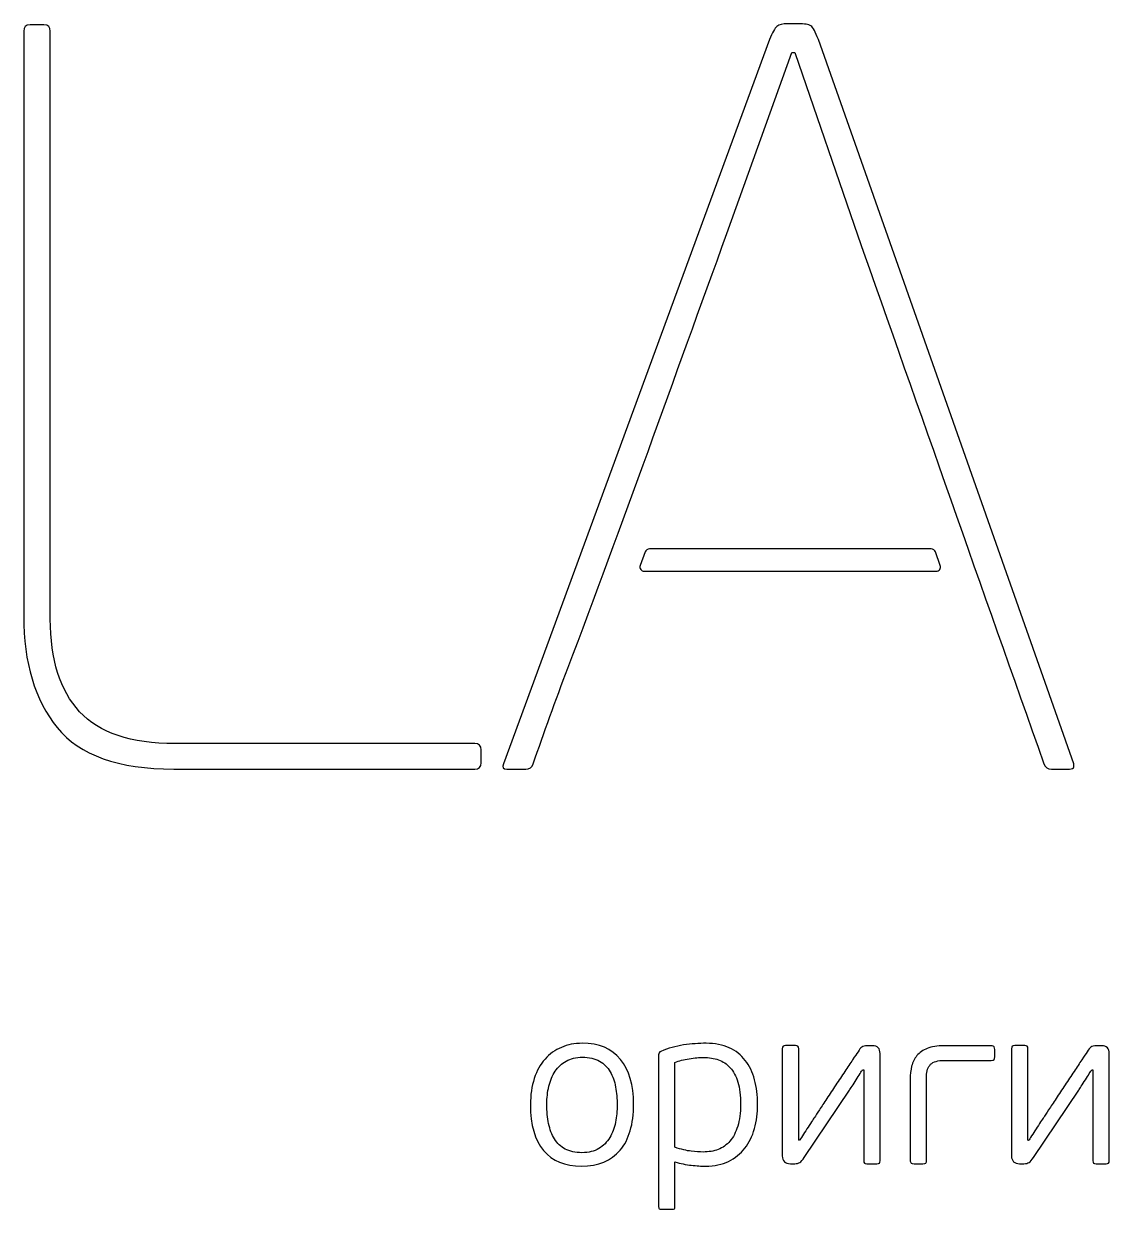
# Model space of a CAD drawing. Header units: centimetres. Extents: x -21.3 to 21.2, y -15.2 to 14.8.
# Drawn here: x 4.344 to 5.449, y -3.581 to -2.374 of the extents above; entities that cross this region are included whole.
import ezdxf

# ---------------------------------------------------------------- set-up
doc = ezdxf.new("R2010")
doc.units = ezdxf.units.CM
doc.header["$MEASUREMENT"] = 0
doc.layers.add('layer 1', color=7, linetype='Continuous')

msp = doc.modelspace()

# ---------------------------------------------------------------- linework, layer by layer
at = {"layer": 'layer 1', "color": 29}
for points, knots in [([(4.37105, -2.98028), (4.37105, -3.02142), (4.38098, -3.05282), (4.40083, -3.07448), (4.40083, -3.07448), (4.42068, -3.09613), (4.45298, -3.10696), (4.49774, -3.10696), (4.49774, -3.10696), (4.49774, -3.10696), (4.80308, -3.10696), (4.80308, -3.10696), (4.80308, -3.10696), (4.80741, -3.10696), (4.80958, -3.10913), (4.80958, -3.11346), (4.80958, -3.11346), (4.80958, -3.11346), (4.80958, -3.12645), (4.80958, -3.12645), (4.80958, -3.12645), (4.80958, -3.13079), (4.80741, -3.13295), (4.80308, -3.13295), (4.80308, -3.13295), (4.80308, -3.13295), (4.49665, -3.13295), (4.49665, -3.13295), (4.49665, -3.13295), (4.44035, -3.13295), (4.40083, -3.11887), (4.37809, -3.09072), (4.37809, -3.09072), (4.35535, -3.06257), (4.34398, -3.02467), (4.34398, -2.97703), (4.34398, -2.97703), (4.34398, -2.97703), (4.34398, -2.3815), (4.34398, -2.3815), (4.34398, -2.3815), (4.34398, -2.37717), (4.34614, -2.375), (4.35048, -2.375), (4.35048, -2.375), (4.35048, -2.375), (4.36455, -2.375), (4.36455, -2.375), (4.36455, -2.375), (4.36888, -2.375), (4.37105, -2.37717), (4.37105, -2.3815), (4.37105, -2.3815), (4.37105, -2.3815), (4.37105, -2.98028), (4.37105, -2.98028)], [0, 0, 0, 0, 0.0666667, 0.0666667, 0.0666667, 0.0666667, 0.1333333, 0.1333333, 0.1333333, 0.1333333, 0.2, 0.2, 0.2, 0.2, 0.2666667, 0.2666667, 0.2666667, 0.2666667, 0.3333333, 0.3333333, 0.3333333, 0.3333333, 0.4, 0.4, 0.4, 0.4, 0.4666667, 0.4666667, 0.4666667, 0.4666667, 0.5333333, 0.5333333, 0.5333333, 0.5333333, 0.6, 0.6, 0.6, 0.6, 0.6666667, 0.6666667, 0.6666667, 0.6666667, 0.7333333, 0.7333333, 0.7333333, 0.7333333, 0.8, 0.8, 0.8, 0.8, 0.8666667, 0.8666667, 0.8666667, 0.8666667, 1, 1, 1, 1]), ([(5.19288, -2.58975), (5.19288, -2.58975), (5.129, -2.40315), (5.129, -2.40315), (5.129, -2.40315), (5.129, -2.40315), (5.12575, -2.40315), (5.12575, -2.40315), (5.12575, -2.40315), (5.12575, -2.40315), (5.0597, -2.58759), (5.0597, -2.58759), (5.0597, -2.58759), (5.00611, -2.73479), (4.95326, -2.88435), (4.89783, -3.03009), (4.89783, -3.03009), (4.88519, -3.06329), (4.87346, -3.09577), (4.86263, -3.12754), (4.86263, -3.12754), (4.86119, -3.13114), (4.85866, -3.13295), (4.85505, -3.13295), (4.85505, -3.13295), (4.85505, -3.13295), (4.83556, -3.13295), (4.83556, -3.13295), (4.83556, -3.13295), (4.83195, -3.13295), (4.83087, -3.13114), (4.83231, -3.12754), (4.83231, -3.12754), (4.83231, -3.12754), (5.10301, -2.39016), (5.10301, -2.39016), (5.10301, -2.39016), (5.1059, -2.38294), (5.10843, -2.37843), (5.11059, -2.37662), (5.11059, -2.37662), (5.11276, -2.37482), (5.11637, -2.37392), (5.12142, -2.37392), (5.12142, -2.37392), (5.12142, -2.37392), (5.13225, -2.37392), (5.13225, -2.37392), (5.13225, -2.37392), (5.13874, -2.37392), (5.14307, -2.37464), (5.14524, -2.37609), (5.14524, -2.37609), (5.14741, -2.37753), (5.14993, -2.38222), (5.15282, -2.39016), (5.15282, -2.39016), (5.15282, -2.39016), (5.41269, -3.12754), (5.41269, -3.12754), (5.41269, -3.12754), (5.41269, -3.12754), (5.41269, -3.13079), (5.41269, -3.13079), (5.41269, -3.13079), (5.41269, -3.13223), (5.41124, -3.13295), (5.40836, -3.13295), (5.40836, -3.13295), (5.40836, -3.13295), (5.38995, -3.13295), (5.38995, -3.13295), (5.38995, -3.13295), (5.38634, -3.13295), (5.38381, -3.13114), (5.38237, -3.12754), (5.38237, -3.12754), (5.3189, -2.94806), (5.25622, -2.76921), (5.19288, -2.58975)], [0, 0, 0, 0, 0.047619, 0.047619, 0.047619, 0.047619, 0.0952381, 0.0952381, 0.0952381, 0.0952381, 0.1428571, 0.1428571, 0.1428571, 0.1428571, 0.1904762, 0.1904762, 0.1904762, 0.1904762, 0.2380952, 0.2380952, 0.2380952, 0.2380952, 0.2857143, 0.2857143, 0.2857143, 0.2857143, 0.3333333, 0.3333333, 0.3333333, 0.3333333, 0.3809524, 0.3809524, 0.3809524, 0.3809524, 0.4285714, 0.4285714, 0.4285714, 0.4285714, 0.4761905, 0.4761905, 0.4761905, 0.4761905, 0.5238095, 0.5238095, 0.5238095, 0.5238095, 0.5714286, 0.5714286, 0.5714286, 0.5714286, 0.6190476, 0.6190476, 0.6190476, 0.6190476, 0.6666667, 0.6666667, 0.6666667, 0.6666667, 0.7142857, 0.7142857, 0.7142857, 0.7142857, 0.7619048, 0.7619048, 0.7619048, 0.7619048, 0.8095238, 0.8095238, 0.8095238, 0.8095238, 0.8571429, 0.8571429, 0.8571429, 0.8571429, 0.9047619, 0.9047619, 0.9047619, 0.9047619, 1, 1, 1, 1]), ([(5.27268, -2.93155), (5.27268, -2.93155), (4.97572, -2.93155), (4.97572, -2.93155), (4.97572, -2.93155), (4.97421, -2.93155), (4.9729, -2.93087), (4.97204, -2.92963), (4.97204, -2.92963), (4.97117, -2.92839), (4.97098, -2.92693), (4.97151, -2.92551), (4.97151, -2.92551), (4.97151, -2.92551), (4.97658, -2.91175), (4.97658, -2.91175), (4.97658, -2.91175), (4.97725, -2.90995), (4.97888, -2.90881), (4.9808, -2.90881), (4.9808, -2.90881), (4.9808, -2.90881), (5.26771, -2.90881), (5.26771, -2.90881), (5.26771, -2.90881), (5.26963, -2.90881), (5.27127, -2.90996), (5.27193, -2.91177), (5.27193, -2.91177), (5.27193, -2.91177), (5.2769, -2.92554), (5.2769, -2.92554), (5.2769, -2.92554), (5.27741, -2.92695), (5.27721, -2.9284), (5.27635, -2.92964), (5.27635, -2.92964), (5.27548, -2.93088), (5.27418, -2.93155), (5.27268, -2.93155)], [0, 0, 0, 0, 0.0909091, 0.0909091, 0.0909091, 0.0909091, 0.1818182, 0.1818182, 0.1818182, 0.1818182, 0.2727273, 0.2727273, 0.2727273, 0.2727273, 0.3636364, 0.3636364, 0.3636364, 0.3636364, 0.4545455, 0.4545455, 0.4545455, 0.4545455, 0.5454545, 0.5454545, 0.5454545, 0.5454545, 0.6363636, 0.6363636, 0.6363636, 0.6363636, 0.7272727, 0.7272727, 0.7272727, 0.7272727, 0.8181818, 0.8181818, 0.8181818, 0.8181818, 1, 1, 1, 1]), ([(4.96472, -3.47413), (4.96472, -3.49456), (4.96015, -3.51019), (4.95104, -3.52102), (4.95104, -3.52102), (4.94189, -3.53185), (4.92881, -3.53726), (4.91177, -3.53726), (4.91177, -3.53726), (4.89489, -3.53726), (4.882, -3.53196), (4.87308, -3.52136), (4.87308, -3.52136), (4.8642, -3.51076), (4.85974, -3.49525), (4.85974, -3.47482), (4.85974, -3.47482), (4.85974, -3.46475), (4.86104, -3.45579), (4.86363, -3.44794), (4.86363, -3.44794), (4.86622, -3.44009), (4.86984, -3.43353), (4.87457, -3.42827), (4.87457, -3.42827), (4.8793, -3.42301), (4.88486, -3.41901), (4.89123, -3.41626), (4.89123, -3.41626), (4.89763, -3.41352), (4.90468, -3.41215), (4.91246, -3.41215), (4.91246, -3.41215), (4.9295, -3.41215), (4.94246, -3.4176), (4.95138, -3.4285), (4.95138, -3.4285), (4.96026, -3.4394), (4.96472, -3.45461), (4.96472, -3.47413)], [0, 0, 0, 0, 0.0909091, 0.0909091, 0.0909091, 0.0909091, 0.1818182, 0.1818182, 0.1818182, 0.1818182, 0.2727273, 0.2727273, 0.2727273, 0.2727273, 0.3636364, 0.3636364, 0.3636364, 0.3636364, 0.4545455, 0.4545455, 0.4545455, 0.4545455, 0.5454545, 0.5454545, 0.5454545, 0.5454545, 0.6363636, 0.6363636, 0.6363636, 0.6363636, 0.7272727, 0.7272727, 0.7272727, 0.7272727, 0.8181818, 0.8181818, 0.8181818, 0.8181818, 1, 1, 1, 1]), ([(5.09097, -3.47436), (5.09097, -3.4832), (5.08991, -3.49144), (5.08777, -3.49906), (5.08777, -3.49906), (5.08564, -3.50669), (5.08236, -3.51332), (5.07794, -3.51896), (5.07794, -3.51896), (5.07352, -3.5246), (5.06799, -3.52906), (5.06136, -3.53234), (5.06136, -3.53234), (5.05472, -3.53562), (5.04699, -3.53726), (5.03814, -3.53726), (5.03814, -3.53726), (5.03372, -3.53726), (5.02884, -3.53695), (5.0235, -3.53634), (5.0235, -3.53634), (5.01817, -3.53573), (5.0126, -3.53459), (5.00681, -3.53291), (5.00681, -3.53291), (5.00681, -3.53291), (5.00681, -3.57842), (5.00681, -3.57842), (5.00681, -3.57842), (5.00681, -3.57965), (5.00661, -3.58041), (5.00623, -3.58071), (5.00623, -3.58071), (5.00585, -3.58102), (5.00505, -3.58117), (5.00383, -3.58117), (5.00383, -3.58117), (5.00383, -3.58117), (4.99331, -3.58117), (4.99331, -3.58117), (4.99331, -3.58117), (4.99225, -3.58117), (4.99144, -3.58102), (4.99091, -3.58071), (4.99091, -3.58071), (4.99038, -3.58041), (4.99011, -3.57965), (4.99011, -3.57842), (4.99011, -3.57842), (4.99011, -3.57842), (4.99011, -3.42404), (4.99011, -3.42404), (4.99011, -3.42404), (4.99011, -3.42221), (4.99095, -3.42099), (4.99263, -3.42038), (4.99263, -3.42038), (4.99994, -3.41718), (5.00761, -3.415), (5.01561, -3.41386), (5.01561, -3.41386), (5.02362, -3.41272), (5.03128, -3.41215), (5.0386, -3.41215), (5.0386, -3.41215), (5.0476, -3.41215), (5.05541, -3.41367), (5.06204, -3.41672), (5.06204, -3.41672), (5.06867, -3.41977), (5.07413, -3.42404), (5.0784, -3.42953), (5.0784, -3.42953), (5.08267, -3.43502), (5.08583, -3.44157), (5.08789, -3.4492), (5.08789, -3.4492), (5.08995, -3.45682), (5.09097, -3.46521), (5.09097, -3.47436)], [0, 0, 0, 0, 0.047619, 0.047619, 0.047619, 0.047619, 0.0952381, 0.0952381, 0.0952381, 0.0952381, 0.1428571, 0.1428571, 0.1428571, 0.1428571, 0.1904762, 0.1904762, 0.1904762, 0.1904762, 0.2380952, 0.2380952, 0.2380952, 0.2380952, 0.2857143, 0.2857143, 0.2857143, 0.2857143, 0.3333333, 0.3333333, 0.3333333, 0.3333333, 0.3809524, 0.3809524, 0.3809524, 0.3809524, 0.4285714, 0.4285714, 0.4285714, 0.4285714, 0.4761905, 0.4761905, 0.4761905, 0.4761905, 0.5238095, 0.5238095, 0.5238095, 0.5238095, 0.5714286, 0.5714286, 0.5714286, 0.5714286, 0.6190476, 0.6190476, 0.6190476, 0.6190476, 0.6666667, 0.6666667, 0.6666667, 0.6666667, 0.7142857, 0.7142857, 0.7142857, 0.7142857, 0.7619048, 0.7619048, 0.7619048, 0.7619048, 0.8095238, 0.8095238, 0.8095238, 0.8095238, 0.8571429, 0.8571429, 0.8571429, 0.8571429, 0.9047619, 0.9047619, 0.9047619, 0.9047619, 1, 1, 1, 1]), ([(5.11613, -3.41764), (5.11613, -3.4155), (5.1172, -3.41443), (5.11933, -3.41443), (5.11933, -3.41443), (5.11933, -3.41443), (5.12963, -3.41443), (5.12963, -3.41443), (5.12963, -3.41443), (5.13176, -3.41443), (5.13283, -3.4155), (5.13283, -3.41764), (5.13283, -3.41764), (5.13283, -3.41764), (5.13283, -3.51095), (5.13283, -3.51095), (5.13283, -3.51095), (5.13283, -3.51095), (5.13352, -3.51118), (5.13352, -3.51118), (5.13352, -3.51118), (5.13413, -3.51027), (5.13516, -3.50871), (5.13661, -3.50649), (5.13661, -3.50649), (5.13805, -3.50428), (5.13958, -3.50192), (5.14118, -3.4994), (5.14118, -3.4994), (5.14278, -3.49689), (5.1443, -3.49449), (5.14575, -3.4922), (5.14575, -3.4922), (5.1472, -3.48991), (5.14823, -3.48839), (5.14884, -3.48762), (5.14884, -3.48762), (5.14991, -3.48595), (5.15158, -3.48339), (5.15387, -3.47996), (5.15387, -3.47996), (5.15616, -3.47653), (5.15871, -3.47264), (5.16154, -3.4683), (5.16154, -3.4683), (5.16436, -3.46395), (5.16737, -3.45938), (5.17057, -3.45457), (5.17057, -3.45457), (5.17377, -3.44977), (5.17682, -3.4452), (5.17972, -3.44085), (5.17972, -3.44085), (5.18262, -3.43651), (5.18525, -3.43254), (5.18761, -3.42896), (5.18761, -3.42896), (5.18997, -3.42537), (5.19184, -3.42267), (5.19321, -3.42084), (5.19321, -3.42084), (5.19459, -3.41855), (5.19584, -3.41695), (5.19699, -3.41603), (5.19699, -3.41603), (5.19813, -3.41512), (5.20008, -3.41466), (5.20282, -3.41466), (5.20282, -3.41466), (5.20282, -3.41466), (5.20785, -3.41466), (5.20785, -3.41466), (5.20785, -3.41466), (5.21304, -3.41466), (5.21562, -3.41733), (5.21562, -3.42267), (5.21562, -3.42267), (5.21562, -3.42267), (5.21562, -3.53177), (5.21562, -3.53177), (5.21562, -3.53177), (5.21562, -3.53299), (5.2154, -3.53379), (5.21494, -3.53417), (5.21494, -3.53417), (5.21448, -3.53455), (5.21365, -3.53474), (5.21242, -3.53474), (5.21242, -3.53474), (5.21242, -3.53474), (5.20213, -3.53474), (5.20213, -3.53474), (5.20213, -3.53474), (5.20091, -3.53474), (5.20008, -3.53455), (5.19962, -3.53417), (5.19962, -3.53417), (5.19916, -3.53379), (5.19893, -3.53299), (5.19893, -3.53177), (5.19893, -3.53177), (5.19893, -3.53177), (5.19893, -3.43914), (5.19893, -3.43914), (5.19893, -3.43914), (5.19893, -3.43914), (5.19779, -3.43914), (5.19779, -3.43914), (5.19779, -3.43914), (5.19733, -3.43975), (5.19649, -3.44104), (5.19527, -3.44302), (5.19527, -3.44302), (5.19405, -3.44501), (5.19272, -3.44714), (5.19127, -3.44943), (5.19127, -3.44943), (5.18982, -3.45171), (5.18845, -3.45385), (5.18715, -3.45583), (5.18715, -3.45583), (5.18586, -3.45781), (5.18498, -3.45911), (5.18452, -3.45972), (5.18452, -3.45972), (5.18452, -3.45972), (5.13832, -3.52856), (5.13832, -3.52856), (5.13832, -3.52856), (5.13679, -3.53101), (5.13534, -3.53264), (5.13398, -3.53348), (5.13398, -3.53348), (5.1326, -3.53432), (5.13085, -3.53474), (5.12872, -3.53474), (5.12872, -3.53474), (5.12872, -3.53474), (5.12437, -3.53474), (5.12437, -3.53474), (5.12437, -3.53474), (5.11888, -3.53474), (5.11613, -3.53207), (5.11613, -3.52674), (5.11613, -3.52674), (5.11613, -3.52674), (5.11613, -3.41764), (5.11613, -3.41764)], [0, 0, 0, 0, 0.0263158, 0.0263158, 0.0263158, 0.0263158, 0.0526316, 0.0526316, 0.0526316, 0.0526316, 0.0789474, 0.0789474, 0.0789474, 0.0789474, 0.1052632, 0.1052632, 0.1052632, 0.1052632, 0.1315789, 0.1315789, 0.1315789, 0.1315789, 0.1578947, 0.1578947, 0.1578947, 0.1578947, 0.1842105, 0.1842105, 0.1842105, 0.1842105, 0.2105263, 0.2105263, 0.2105263, 0.2105263, 0.2368421, 0.2368421, 0.2368421, 0.2368421, 0.2631579, 0.2631579, 0.2631579, 0.2631579, 0.2894737, 0.2894737, 0.2894737, 0.2894737, 0.3157895, 0.3157895, 0.3157895, 0.3157895, 0.3421053, 0.3421053, 0.3421053, 0.3421053, 0.3684211, 0.3684211, 0.3684211, 0.3684211, 0.3947368, 0.3947368, 0.3947368, 0.3947368, 0.4210526, 0.4210526, 0.4210526, 0.4210526, 0.4473684, 0.4473684, 0.4473684, 0.4473684, 0.4736842, 0.4736842, 0.4736842, 0.4736842, 0.5, 0.5, 0.5, 0.5, 0.5263158, 0.5263158, 0.5263158, 0.5263158, 0.5526316, 0.5526316, 0.5526316, 0.5526316, 0.5789474, 0.5789474, 0.5789474, 0.5789474, 0.6052632, 0.6052632, 0.6052632, 0.6052632, 0.6315789, 0.6315789, 0.6315789, 0.6315789, 0.6578947, 0.6578947, 0.6578947, 0.6578947, 0.6842105, 0.6842105, 0.6842105, 0.6842105, 0.7105263, 0.7105263, 0.7105263, 0.7105263, 0.7368421, 0.7368421, 0.7368421, 0.7368421, 0.7631579, 0.7631579, 0.7631579, 0.7631579, 0.7894737, 0.7894737, 0.7894737, 0.7894737, 0.8157895, 0.8157895, 0.8157895, 0.8157895, 0.8421053, 0.8421053, 0.8421053, 0.8421053, 0.8684211, 0.8684211, 0.8684211, 0.8684211, 0.8947368, 0.8947368, 0.8947368, 0.8947368, 0.9210526, 0.9210526, 0.9210526, 0.9210526, 0.9473684, 0.9473684, 0.9473684, 0.9473684, 1, 1, 1, 1]), ([(5.28081, -3.42953), (5.27441, -3.42953), (5.26983, -3.43086), (5.26709, -3.43353), (5.26709, -3.43353), (5.26435, -3.4362), (5.26298, -3.44024), (5.26298, -3.44573), (5.26298, -3.44573), (5.26298, -3.44573), (5.26298, -3.53108), (5.26298, -3.53108), (5.26298, -3.53108), (5.26298, -3.5326), (5.26275, -3.5336), (5.26229, -3.53405), (5.26229, -3.53405), (5.26183, -3.53451), (5.26084, -3.53474), (5.25931, -3.53474), (5.25931, -3.53474), (5.25931, -3.53474), (5.25017, -3.53474), (5.25017, -3.53474), (5.25017, -3.53474), (5.24879, -3.53474), (5.2478, -3.53451), (5.24719, -3.53405), (5.24719, -3.53405), (5.24658, -3.5336), (5.24628, -3.5326), (5.24628, -3.53108), (5.24628, -3.53108), (5.24628, -3.53108), (5.24628, -3.44851), (5.24628, -3.44851), (5.24628, -3.44851), (5.24628, -3.44394), (5.24677, -3.43959), (5.24776, -3.43548), (5.24776, -3.43548), (5.24876, -3.43136), (5.25055, -3.42774), (5.25314, -3.42461), (5.25314, -3.42461), (5.25573, -3.42149), (5.25924, -3.41904), (5.26366, -3.41729), (5.26366, -3.41729), (5.26808, -3.41554), (5.27373, -3.41466), (5.28059, -3.41466), (5.28059, -3.41466), (5.28059, -3.41466), (5.32885, -3.41466), (5.32885, -3.41466), (5.32885, -3.41466), (5.33037, -3.41466), (5.33133, -3.415), (5.33171, -3.41569), (5.33171, -3.41569), (5.33209, -3.41641), (5.33228, -3.41737), (5.33228, -3.41863), (5.33228, -3.41863), (5.33228, -3.41863), (5.33228, -3.42606), (5.33228, -3.42606), (5.33228, -3.42606), (5.33228, -3.42728), (5.33209, -3.42816), (5.33171, -3.42873), (5.33171, -3.42873), (5.33133, -3.42926), (5.33037, -3.42953), (5.32885, -3.42953), (5.32885, -3.42953), (5.32885, -3.42953), (5.28081, -3.42953), (5.28081, -3.42953)], [0, 0, 0, 0, 0.047619, 0.047619, 0.047619, 0.047619, 0.0952381, 0.0952381, 0.0952381, 0.0952381, 0.1428571, 0.1428571, 0.1428571, 0.1428571, 0.1904762, 0.1904762, 0.1904762, 0.1904762, 0.2380952, 0.2380952, 0.2380952, 0.2380952, 0.2857143, 0.2857143, 0.2857143, 0.2857143, 0.3333333, 0.3333333, 0.3333333, 0.3333333, 0.3809524, 0.3809524, 0.3809524, 0.3809524, 0.4285714, 0.4285714, 0.4285714, 0.4285714, 0.4761905, 0.4761905, 0.4761905, 0.4761905, 0.5238095, 0.5238095, 0.5238095, 0.5238095, 0.5714286, 0.5714286, 0.5714286, 0.5714286, 0.6190476, 0.6190476, 0.6190476, 0.6190476, 0.6666667, 0.6666667, 0.6666667, 0.6666667, 0.7142857, 0.7142857, 0.7142857, 0.7142857, 0.7619048, 0.7619048, 0.7619048, 0.7619048, 0.8095238, 0.8095238, 0.8095238, 0.8095238, 0.8571429, 0.8571429, 0.8571429, 0.8571429, 0.9047619, 0.9047619, 0.9047619, 0.9047619, 1, 1, 1, 1]), ([(5.34943, -3.41764), (5.34943, -3.4155), (5.3505, -3.41443), (5.35263, -3.41443), (5.35263, -3.41443), (5.35263, -3.41443), (5.36293, -3.41443), (5.36293, -3.41443), (5.36293, -3.41443), (5.36506, -3.41443), (5.36613, -3.4155), (5.36613, -3.41764), (5.36613, -3.41764), (5.36613, -3.41764), (5.36613, -3.51095), (5.36613, -3.51095), (5.36613, -3.51095), (5.36613, -3.51095), (5.36682, -3.51118), (5.36682, -3.51118), (5.36682, -3.51118), (5.36743, -3.51027), (5.36846, -3.50871), (5.36991, -3.50649), (5.36991, -3.50649), (5.37135, -3.50428), (5.37288, -3.50192), (5.37448, -3.4994), (5.37448, -3.4994), (5.37608, -3.49689), (5.3776, -3.49449), (5.37905, -3.4922), (5.37905, -3.4922), (5.3805, -3.48991), (5.38153, -3.48839), (5.38214, -3.48762), (5.38214, -3.48762), (5.38321, -3.48595), (5.38488, -3.48339), (5.38717, -3.47996), (5.38717, -3.47996), (5.38946, -3.47653), (5.39201, -3.47264), (5.39484, -3.4683), (5.39484, -3.4683), (5.39765, -3.46395), (5.40067, -3.45938), (5.40387, -3.45457), (5.40387, -3.45457), (5.40707, -3.44977), (5.41012, -3.4452), (5.41302, -3.44085), (5.41302, -3.44085), (5.41591, -3.43651), (5.41854, -3.43254), (5.42091, -3.42896), (5.42091, -3.42896), (5.42327, -3.42537), (5.42514, -3.42267), (5.42651, -3.42084), (5.42651, -3.42084), (5.42789, -3.41855), (5.42914, -3.41695), (5.43029, -3.41603), (5.43029, -3.41603), (5.43143, -3.41512), (5.43338, -3.41466), (5.43612, -3.41466), (5.43612, -3.41466), (5.43612, -3.41466), (5.44115, -3.41466), (5.44115, -3.41466), (5.44115, -3.41466), (5.44633, -3.41466), (5.44892, -3.41733), (5.44892, -3.42267), (5.44892, -3.42267), (5.44892, -3.42267), (5.44892, -3.53177), (5.44892, -3.53177), (5.44892, -3.53177), (5.44892, -3.53299), (5.4487, -3.53379), (5.44824, -3.53417), (5.44824, -3.53417), (5.44778, -3.53455), (5.44694, -3.53474), (5.44572, -3.53474), (5.44572, -3.53474), (5.44572, -3.53474), (5.43543, -3.53474), (5.43543, -3.53474), (5.43543, -3.53474), (5.43421, -3.53474), (5.43338, -3.53455), (5.43292, -3.53417), (5.43292, -3.53417), (5.43246, -3.53379), (5.43223, -3.53299), (5.43223, -3.53177), (5.43223, -3.53177), (5.43223, -3.53177), (5.43223, -3.43914), (5.43223, -3.43914), (5.43223, -3.43914), (5.43223, -3.43914), (5.43109, -3.43914), (5.43109, -3.43914), (5.43109, -3.43914), (5.43063, -3.43975), (5.42979, -3.44104), (5.42857, -3.44302), (5.42857, -3.44302), (5.42735, -3.44501), (5.42602, -3.44714), (5.42457, -3.44943), (5.42457, -3.44943), (5.42312, -3.45171), (5.42175, -3.45385), (5.42045, -3.45583), (5.42045, -3.45583), (5.41916, -3.45781), (5.41828, -3.45911), (5.41782, -3.45972), (5.41782, -3.45972), (5.41782, -3.45972), (5.37162, -3.52856), (5.37162, -3.52856), (5.37162, -3.52856), (5.37009, -3.53101), (5.36864, -3.53264), (5.36728, -3.53348), (5.36728, -3.53348), (5.3659, -3.53432), (5.36415, -3.53474), (5.36201, -3.53474), (5.36201, -3.53474), (5.36201, -3.53474), (5.35766, -3.53474), (5.35766, -3.53474), (5.35766, -3.53474), (5.35218, -3.53474), (5.34943, -3.53207), (5.34943, -3.52674), (5.34943, -3.52674), (5.34943, -3.52674), (5.34943, -3.41764), (5.34943, -3.41764)], [0, 0, 0, 0, 0.0263158, 0.0263158, 0.0263158, 0.0263158, 0.0526316, 0.0526316, 0.0526316, 0.0526316, 0.0789474, 0.0789474, 0.0789474, 0.0789474, 0.1052632, 0.1052632, 0.1052632, 0.1052632, 0.1315789, 0.1315789, 0.1315789, 0.1315789, 0.1578947, 0.1578947, 0.1578947, 0.1578947, 0.1842105, 0.1842105, 0.1842105, 0.1842105, 0.2105263, 0.2105263, 0.2105263, 0.2105263, 0.2368421, 0.2368421, 0.2368421, 0.2368421, 0.2631579, 0.2631579, 0.2631579, 0.2631579, 0.2894737, 0.2894737, 0.2894737, 0.2894737, 0.3157895, 0.3157895, 0.3157895, 0.3157895, 0.3421053, 0.3421053, 0.3421053, 0.3421053, 0.3684211, 0.3684211, 0.3684211, 0.3684211, 0.3947368, 0.3947368, 0.3947368, 0.3947368, 0.4210526, 0.4210526, 0.4210526, 0.4210526, 0.4473684, 0.4473684, 0.4473684, 0.4473684, 0.4736842, 0.4736842, 0.4736842, 0.4736842, 0.5, 0.5, 0.5, 0.5, 0.5263158, 0.5263158, 0.5263158, 0.5263158, 0.5526316, 0.5526316, 0.5526316, 0.5526316, 0.5789474, 0.5789474, 0.5789474, 0.5789474, 0.6052632, 0.6052632, 0.6052632, 0.6052632, 0.6315789, 0.6315789, 0.6315789, 0.6315789, 0.6578947, 0.6578947, 0.6578947, 0.6578947, 0.6842105, 0.6842105, 0.6842105, 0.6842105, 0.7105263, 0.7105263, 0.7105263, 0.7105263, 0.7368421, 0.7368421, 0.7368421, 0.7368421, 0.7631579, 0.7631579, 0.7631579, 0.7631579, 0.7894737, 0.7894737, 0.7894737, 0.7894737, 0.8157895, 0.8157895, 0.8157895, 0.8157895, 0.8421053, 0.8421053, 0.8421053, 0.8421053, 0.8684211, 0.8684211, 0.8684211, 0.8684211, 0.8947368, 0.8947368, 0.8947368, 0.8947368, 0.9210526, 0.9210526, 0.9210526, 0.9210526, 0.9473684, 0.9473684, 0.9473684, 0.9473684, 1, 1, 1, 1]), ([(4.94803, -3.47493), (4.94803, -3.46868), (4.94749, -3.46258), (4.94643, -3.45671), (4.94643, -3.45671), (4.94536, -3.4508), (4.94353, -3.44562), (4.94094, -3.44112), (4.94094, -3.44112), (4.93835, -3.43662), (4.93472, -3.433), (4.93007, -3.43033), (4.93007, -3.43033), (4.92542, -3.42766), (4.91959, -3.42633), (4.91258, -3.42633), (4.91258, -3.42633), (4.90617, -3.42633), (4.90068, -3.42762), (4.89611, -3.43022), (4.89611, -3.43022), (4.89153, -3.43281), (4.88779, -3.43631), (4.8849, -3.44066), (4.8849, -3.44066), (4.882, -3.44501), (4.87987, -3.45007), (4.87849, -3.45591), (4.87849, -3.45591), (4.87712, -3.4617), (4.87644, -3.46784), (4.87644, -3.47424), (4.87644, -3.47424), (4.87644, -3.48141), (4.87705, -3.488), (4.87826, -3.49395), (4.87826, -3.49395), (4.87949, -3.49994), (4.88147, -3.50512), (4.88421, -3.50954), (4.88421, -3.50954), (4.88696, -3.51397), (4.89062, -3.51743), (4.89519, -3.51987), (4.89519, -3.51987), (4.89977, -3.52231), (4.90541, -3.52353), (4.91212, -3.52353), (4.91212, -3.52353), (4.91898, -3.52353), (4.92474, -3.52212), (4.92939, -3.5193), (4.92939, -3.5193), (4.93404, -3.51648), (4.93774, -3.51275), (4.94048, -3.50817), (4.94048, -3.50817), (4.94322, -3.5036), (4.94517, -3.49837), (4.94631, -3.49258), (4.94631, -3.49258), (4.94745, -3.48678), (4.94803, -3.48088), (4.94803, -3.47493)], [0, 0, 0, 0, 0.0588235, 0.0588235, 0.0588235, 0.0588235, 0.1176471, 0.1176471, 0.1176471, 0.1176471, 0.1764706, 0.1764706, 0.1764706, 0.1764706, 0.2352941, 0.2352941, 0.2352941, 0.2352941, 0.2941176, 0.2941176, 0.2941176, 0.2941176, 0.3529412, 0.3529412, 0.3529412, 0.3529412, 0.4117647, 0.4117647, 0.4117647, 0.4117647, 0.4705882, 0.4705882, 0.4705882, 0.4705882, 0.5294118, 0.5294118, 0.5294118, 0.5294118, 0.5882353, 0.5882353, 0.5882353, 0.5882353, 0.6470588, 0.6470588, 0.6470588, 0.6470588, 0.7058824, 0.7058824, 0.7058824, 0.7058824, 0.7647059, 0.7647059, 0.7647059, 0.7647059, 0.8235294, 0.8235294, 0.8235294, 0.8235294, 0.8823529, 0.8823529, 0.8823529, 0.8823529, 1, 1, 1, 1]), ([(5.07359, -3.47436), (5.07359, -3.46536), (5.07268, -3.45781), (5.07085, -3.45171), (5.07085, -3.45171), (5.06902, -3.44562), (5.06643, -3.4407), (5.06307, -3.43696), (5.06307, -3.43696), (5.05972, -3.43322), (5.05575, -3.43056), (5.05118, -3.42896), (5.05118, -3.42896), (5.0466, -3.42736), (5.0415, -3.42655), (5.03585, -3.42655), (5.03585, -3.42655), (5.03174, -3.42655), (5.02689, -3.42698), (5.02133, -3.42782), (5.02133, -3.42782), (5.01577, -3.42865), (5.01092, -3.42991), (5.00681, -3.43159), (5.00681, -3.43159), (5.00681, -3.43159), (5.00681, -3.51804), (5.00681, -3.51804), (5.00681, -3.51804), (5.01321, -3.52018), (5.01874, -3.52151), (5.02339, -3.52205), (5.02339, -3.52205), (5.02804, -3.52258), (5.03212, -3.52285), (5.03562, -3.52285), (5.03562, -3.52285), (5.04111, -3.52285), (5.04619, -3.52197), (5.05084, -3.52021), (5.05084, -3.52021), (5.05549, -3.51846), (5.05949, -3.51564), (5.06284, -3.51175), (5.06284, -3.51175), (5.0662, -3.50787), (5.06883, -3.50283), (5.07073, -3.49666), (5.07073, -3.49666), (5.07264, -3.49048), (5.07359, -3.48305), (5.07359, -3.47436)], [0, 0, 0, 0, 0.0714286, 0.0714286, 0.0714286, 0.0714286, 0.1428571, 0.1428571, 0.1428571, 0.1428571, 0.2142857, 0.2142857, 0.2142857, 0.2142857, 0.2857143, 0.2857143, 0.2857143, 0.2857143, 0.3571429, 0.3571429, 0.3571429, 0.3571429, 0.4285714, 0.4285714, 0.4285714, 0.4285714, 0.5, 0.5, 0.5, 0.5, 0.5714286, 0.5714286, 0.5714286, 0.5714286, 0.6428571, 0.6428571, 0.6428571, 0.6428571, 0.7142857, 0.7142857, 0.7142857, 0.7142857, 0.7857143, 0.7857143, 0.7857143, 0.7857143, 0.8571429, 0.8571429, 0.8571429, 0.8571429, 1, 1, 1, 1])]:
    msp.add_open_spline(points, degree=3, knots=knots, dxfattribs=at)

doc.saveas('drawing.dxf')
